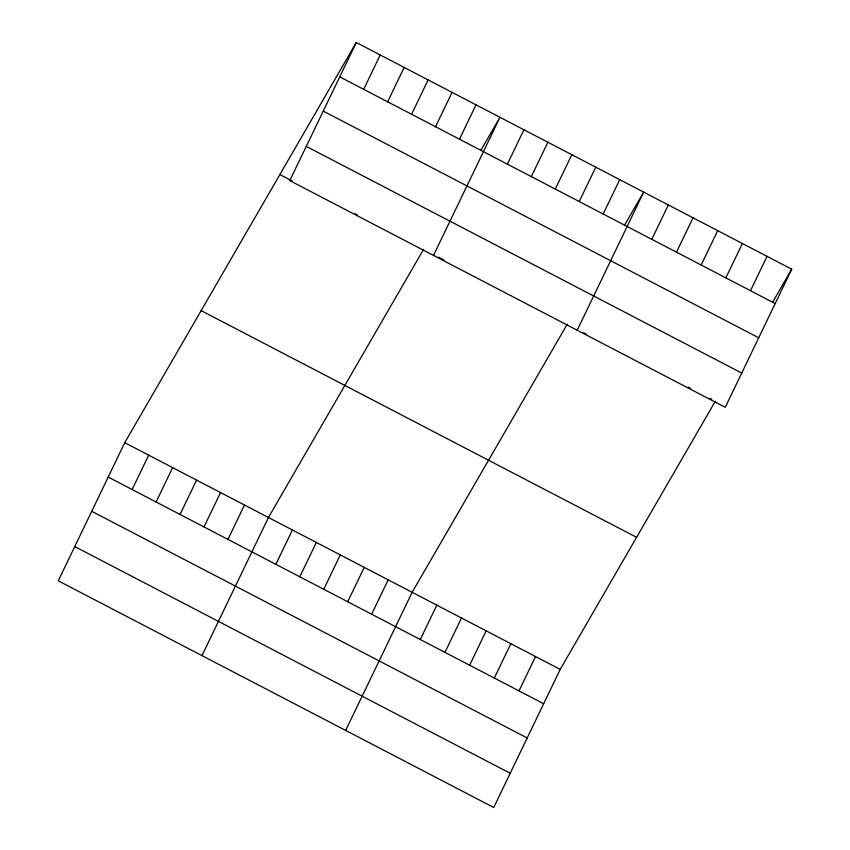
<?xml version="1.0" encoding="UTF-8"?>
<svg xmlns="http://www.w3.org/2000/svg" width="850" height="850" viewBox="0 0 850 850"><rect width="100%" height="100%" fill="white"/><g stroke="black" fill="none" stroke-linecap="round" stroke-linejoin="round"><path stroke-width="1.27" d="M356.277 42.5L289.797 180.614L725.252 407.309L791.722 269.184L356.277 42.5L124.748 442.691L58.278 580.816L493.723 807.5L560.203 669.386L715.317 401.253M132.154 489.526L148.697 455.164M156.102 501.999L172.646 467.627M363.683 89.335L380.226 54.963M180.062 514.462L196.594 480.101M387.632 101.798L404.175 67.437M204.011 526.926L220.543 492.564M411.581 114.272L428.124 79.9M227.959 539.399L244.492 505.027M435.529 126.735L452.072 92.374M201.971 655.616L268.441 517.501L423.566 249.369M459.489 139.209L476.021 104.837M275.857 564.336L292.4 529.964M433.5 255.425L499.97 117.311L480.877 150.322M299.806 576.799L316.349 542.438M507.386 164.146L523.919 129.774M323.754 589.273L340.297 554.901M531.335 176.609L547.878 142.248M347.703 601.736L364.246 567.375M555.284 189.072L571.827 154.711M371.652 614.21L388.195 579.838M579.232 201.546L595.776 167.174M345.674 730.426L412.144 592.312L567.269 324.179M603.181 214.009L619.724 179.648M420.283 639.519L436.815 605.157M577.203 330.236L643.673 192.111L624.569 225.133M444.954 652.364L461.497 618.003M651.812 239.328L668.344 204.956M469.636 665.21L486.168 630.849M676.483 252.174L693.026 217.802M494.307 678.056L510.85 643.694M701.165 265.019L717.697 230.648M518.978 690.901L535.521 656.54M725.836 277.865L742.379 243.493M750.508 290.711L767.051 256.339M772.629 302.207L791.722 269.184M339.734 76.861L775.189 303.556M323.255 111.106L758.71 337.79M306.276 146.381L741.731 373.065M279.873 174.569L292.411 181.093M355.141 213.743L357.425 214.933M438.398 257.093L444.093 260.058M583.716 332.743L586.064 333.965M688.298 387.186L690.646 388.408M709.442 398.193L711.801 399.415M201.153 310.632L636.597 537.317M124.748 442.691L560.203 669.386M108.205 477.062L543.66 703.747M91.726 511.296L527.181 737.981M74.747 546.571L510.202 773.266"/></g></svg>
